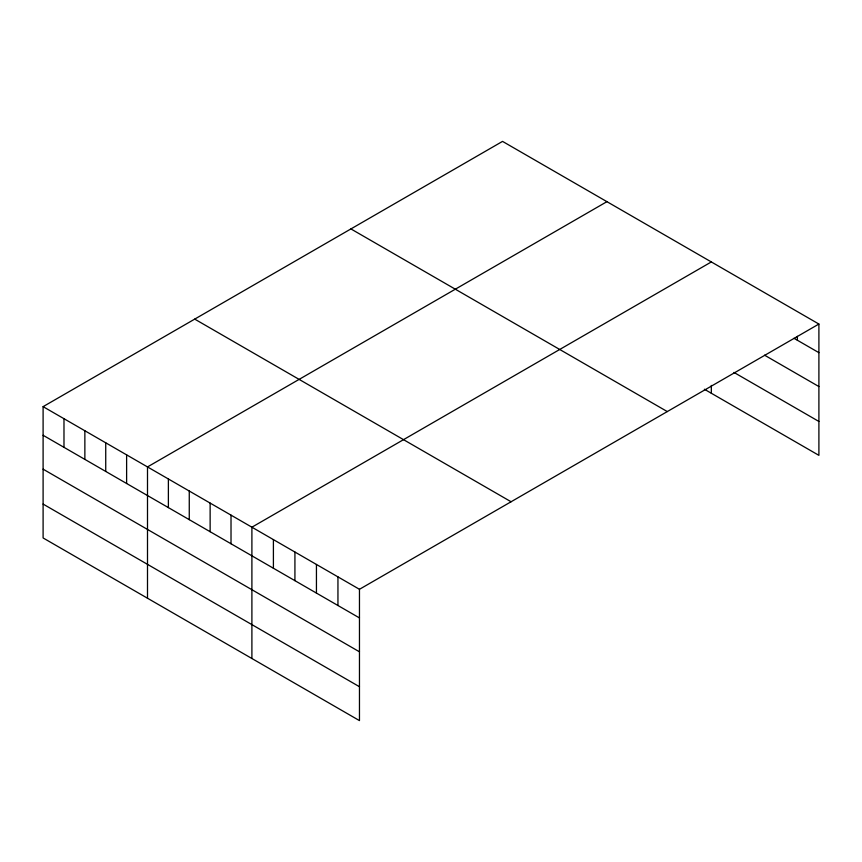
<?xml version="1.0" encoding="UTF-8"?>
<svg xmlns="http://www.w3.org/2000/svg" width="862" height="862" viewBox="0 0 862 862"><rect width="100%" height="100%" fill="white"/><g stroke="black" fill="none" stroke-linecap="round" stroke-linejoin="round"><path stroke-width="1.29" d="M818.9 324.047L359.465 589.296L359.465 720.61L43.1 537.953L43.1 406.648L502.535 141.39L818.9 324.047L818.9 455.351L704.373 389.236M606.934 201.665L147.499 466.924L147.499 598.228M711.333 261.94L251.898 527.199L251.898 658.503M793.988 338.292L818.9 352.666M764.551 355.176L818.9 386.553M733.982 372.438L818.9 421.464M350.92 228.926L667.285 411.573M194.715 319.112L511.08 501.759M43.1 406.648L359.465 589.296M43.1 435.278L359.465 617.925M43.1 469.165L359.465 651.812M43.1 504.076L359.465 686.723M797.382 336.342L797.382 340.253M711.333 385.433L711.333 393.255M337.947 576.883L337.947 605.501M316.44 564.459L316.44 593.088M294.923 552.036L294.923 580.665M273.405 539.612L273.405 568.241M231.016 515.142L231.016 543.771M210.134 503.085L210.134 531.714M189.263 491.028L189.263 519.657M168.381 478.981L168.381 507.599M126.617 454.867L126.617 483.496M105.735 442.809L105.735 471.439M84.864 430.763L84.864 459.381M63.982 418.706L63.982 447.335"/></g></svg>
